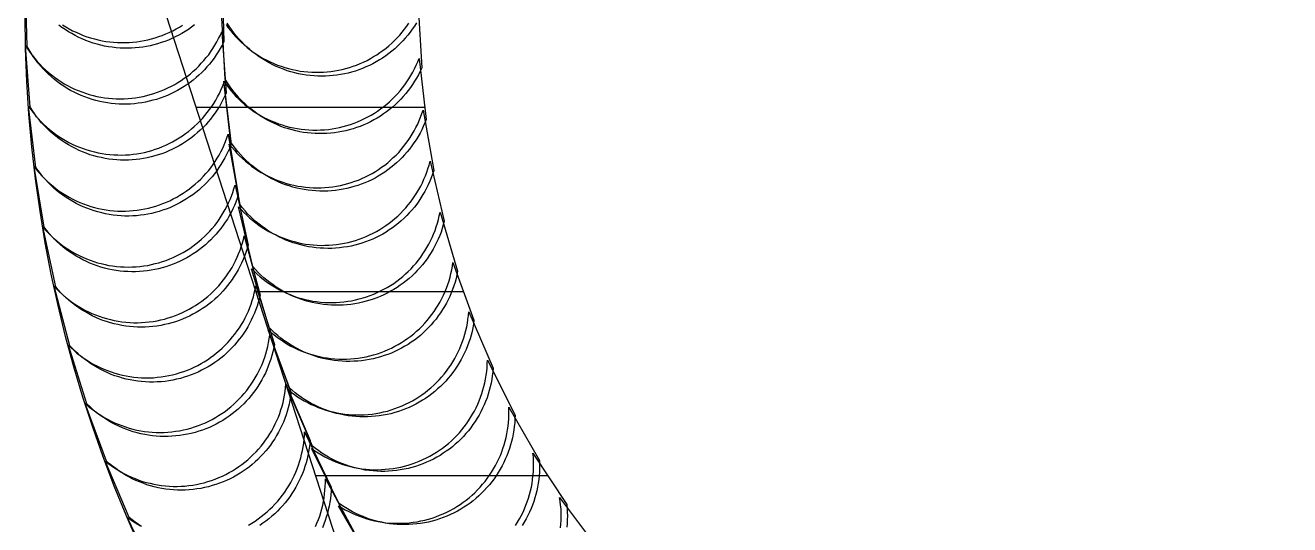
# Model space of a CAD drawing. Header units: metres. Extents: x -10.4 to 10.4, y -10.4 to 10.4.
# Drawn here: x -10.44 to -0.15, y -4.14 to -0.08 of the extents above; entities that cross this region are included whole.
import ezdxf

# ---------------------------------------------------------------- set-up
doc = ezdxf.new("R2010")
doc.units = ezdxf.units.M
for name, color, linetype in [('OBSERVED_CIRCULAR_SCAN', 3, 'Continuous'), ('SCAN_FOOTPRINTS', 5, 'Continuous'), ('TANK_BOUNDARY', 7, 'Continuous')]:
    doc.layers.add(name, color=color, linetype=linetype)

msp = doc.modelspace()

# ---------------------------------------------------------------- linework, layer by layer
at = {"layer": 'OBSERVED_CIRCULAR_SCAN'}
for p, q in [((-9.294, 0), (-7.519, -5.463)), ((-8.801, -0.749), (-9.051, -0.749)), ((-8.623, -0.749), (-8.801, -0.749)), ((-7.19, -0.749), (-8.619, -0.749)), ((-8.34, -2.246), (-8.564, -2.246)), ((-6.874, -2.246), (-8.337, -2.246)), ((-6.189, -3.743), (-8.078, -3.743))]:
    msp.add_line(p, q, dxfattribs=at)
at = {"layer": 'SCAN_FOOTPRINTS'}
for points in [[(-8.837, 0.285), (-8.825, -0.215), (-8.825, -0.215), (-8.839, -0.242), (-8.854, -0.269), (-8.87, -0.296), (-8.887, -0.321), (-8.904, -0.347), (-8.922, -0.371), (-8.942, -0.395), (-8.962, -0.419), (-8.983, -0.442), (-9.004, -0.463), (-9.027, -0.485), (-9.05, -0.505), (-9.073, -0.525), (-9.098, -0.544), (-9.123, -0.561), (-9.148, -0.579), (-9.175, -0.595), (-9.201, -0.61), (-9.228, -0.624), (-9.256, -0.638), (-9.284, -0.65), (-9.313, -0.662), (-9.342, -0.672), (-9.371, -0.682), (-9.401, -0.69), (-9.431, -0.698), (-9.461, -0.704), (-9.491, -0.71), (-9.521, -0.714), (-9.552, -0.718), (-9.583, -0.72), (-9.614, -0.721), (-9.645, -0.721), (-9.677, -0.72), (-9.709, -0.718), (-9.74, -0.715), (-9.772, -0.711), (-9.803, -0.705), (-9.834, -0.699), (-9.865, -0.691), (-9.896, -0.683), (-9.926, -0.673), (-9.956, -0.662), (-9.985, -0.65), (-10.015, -0.637), (-10.043, -0.623), (-10.071, -0.609), (-10.099, -0.593), (-10.126, -0.576), (-10.152, -0.558), (-10.178, -0.539), (-10.203, -0.52), (-10.227, -0.499), (-10.251, -0.478), (-10.273, -0.456), (-10.295, -0.433), (-10.317, -0.409), (-10.337, -0.385), (-10.356, -0.359), (-10.375, -0.334), (-10.392, -0.307), (-10.409, -0.28), (-10.425, -0.252), (-10.437, 0.247)], [(-7.244, 0.073), (-7.215, -0.426), (-7.215, -0.426), (-7.228, -0.454), (-7.242, -0.482), (-7.257, -0.509), (-7.273, -0.535), (-7.29, -0.561), (-7.307, -0.586), (-7.325, -0.611), (-7.345, -0.635), (-7.365, -0.659), (-7.386, -0.681), (-7.407, -0.703), (-7.429, -0.724), (-7.452, -0.745), (-7.476, -0.764), (-7.501, -0.783), (-7.526, -0.801), (-7.551, -0.818), (-7.577, -0.835), (-7.604, -0.85), (-7.631, -0.864), (-7.659, -0.878), (-7.687, -0.89), (-7.716, -0.902), (-7.745, -0.912), (-7.774, -0.922), (-7.804, -0.93), (-7.833, -0.938), (-7.864, -0.944), (-7.894, -0.95), (-7.924, -0.954), (-7.955, -0.957), (-7.986, -0.96), (-8.017, -0.961), (-8.049, -0.961), (-8.081, -0.96), (-8.113, -0.958), (-8.144, -0.955), (-8.176, -0.951), (-8.207, -0.945), (-8.238, -0.939), (-8.269, -0.931), (-8.3, -0.922), (-8.33, -0.913), (-8.36, -0.902), (-8.389, -0.89), (-8.418, -0.877), (-8.447, -0.863), (-8.475, -0.848), (-8.502, -0.832), (-8.529, -0.815), (-8.556, -0.797), (-8.581, -0.779), (-8.606, -0.759), (-8.631, -0.739), (-8.654, -0.717), (-8.677, -0.695), (-8.699, -0.672), (-8.72, -0.648), (-8.74, -0.624), (-8.76, -0.599), (-8.778, -0.573), (-8.796, -0.547), (-8.813, -0.519), (-8.842, -0.02)], [(-9.063, -0.077), (-9.088, -0.096), (-9.113, -0.113), (-9.139, -0.13), (-9.165, -0.146), (-9.192, -0.161), (-9.22, -0.175), (-9.248, -0.188), (-9.276, -0.2), (-9.305, -0.211), (-9.334, -0.221), (-9.363, -0.23), (-9.393, -0.239), (-9.423, -0.246), (-9.453, -0.252), (-9.483, -0.257), (-9.514, -0.261), (-9.545, -0.264), (-9.575, -0.266), (-9.606, -0.267), (-9.637, -0.266), (-9.669, -0.265), (-9.7, -0.263), (-9.732, -0.259), (-9.763, -0.254), (-9.795, -0.249), (-9.826, -0.242), (-9.856, -0.234), (-9.887, -0.225), (-9.917, -0.215), (-9.947, -0.203), (-9.976, -0.191), (-10.005, -0.178), (-10.033, -0.164), (-10.061, -0.148), (-10.089, -0.132), (-10.115, -0.115), (-10.142, -0.097), (-10.167, -0.078)], [(-10.137, -0.076), (-10.111, -0.093), (-10.083, -0.109), (-10.055, -0.124), (-10.026, -0.137), (-9.997, -0.15), (-9.968, -0.162), (-9.938, -0.173), (-9.908, -0.183), (-9.877, -0.191), (-9.846, -0.199), (-9.815, -0.206), (-9.784, -0.211), (-9.752, -0.215), (-9.721, -0.218), (-9.689, -0.221), (-9.657, -0.221), (-9.625, -0.221), (-9.595, -0.22), (-9.564, -0.218), (-9.533, -0.214), (-9.503, -0.21), (-9.473, -0.204), (-9.442, -0.198), (-9.413, -0.191), (-9.383, -0.182), (-9.354, -0.172), (-9.325, -0.162), (-9.296, -0.15), (-9.268, -0.138), (-9.24, -0.125), (-9.213, -0.11), (-9.186, -0.095), (-9.16, -0.079)], [(-8.807, -0.074), (-8.789, -0.1), (-8.769, -0.125), (-8.749, -0.149), (-8.728, -0.173), (-8.706, -0.196), (-8.683, -0.218), (-8.66, -0.239), (-8.635, -0.26), (-8.61, -0.28), (-8.585, -0.298), (-8.558, -0.316), (-8.531, -0.333), (-8.504, -0.349), (-8.476, -0.364), (-8.447, -0.378), (-8.418, -0.391), (-8.389, -0.403), (-8.359, -0.413), (-8.329, -0.423), (-8.298, -0.432), (-8.267, -0.44), (-8.236, -0.446), (-8.205, -0.452), (-8.173, -0.456), (-8.142, -0.459), (-8.11, -0.461), (-8.078, -0.462), (-8.046, -0.462), (-8.015, -0.461), (-7.984, -0.458), (-7.953, -0.455), (-7.923, -0.451), (-7.893, -0.445), (-7.863, -0.439), (-7.833, -0.431), (-7.803, -0.423), (-7.774, -0.413), (-7.745, -0.403), (-7.716, -0.391), (-7.688, -0.379), (-7.66, -0.365), (-7.633, -0.351), (-7.606, -0.335), (-7.58, -0.319), (-7.555, -0.302), (-7.53, -0.284), (-7.505, -0.265), (-7.482, -0.246), (-7.459, -0.225), (-7.436, -0.204), (-7.415, -0.182), (-7.394, -0.159), (-7.374, -0.136), (-7.355, -0.112), (-7.336, -0.087), (-7.319, -0.062)], [(-7.258, -0.06), (-7.274, -0.086), (-7.292, -0.111), (-7.31, -0.136), (-7.329, -0.161), (-7.349, -0.184), (-7.369, -0.207), (-7.391, -0.229), (-7.413, -0.251), (-7.435, -0.271), (-7.459, -0.291), (-7.483, -0.31), (-7.508, -0.328), (-7.533, -0.346), (-7.559, -0.362), (-7.586, -0.378), (-7.613, -0.393), (-7.641, -0.406), (-7.669, -0.419), (-7.697, -0.431), (-7.726, -0.442), (-7.755, -0.452), (-7.785, -0.46), (-7.814, -0.468), (-7.844, -0.475), (-7.875, -0.481), (-7.905, -0.485), (-7.936, -0.489), (-7.966, -0.492), (-7.997, -0.493), (-8.028, -0.494), (-8.06, -0.493), (-8.091, -0.492), (-8.123, -0.489), (-8.155, -0.485), (-8.186, -0.48), (-8.217, -0.474), (-8.248, -0.466), (-8.279, -0.458), (-8.309, -0.449), (-8.339, -0.438), (-8.369, -0.427), (-8.398, -0.414), (-8.427, -0.401), (-8.455, -0.386), (-8.483, -0.37), (-8.51, -0.354), (-8.536, -0.336), (-8.562, -0.318), (-8.588, -0.299), (-8.612, -0.278), (-8.636, -0.257), (-8.659, -0.236), (-8.681, -0.213), (-8.703, -0.189), (-8.723, -0.165), (-8.743, -0.14), (-8.762, -0.115), (-8.78, -0.088), (-8.797, -0.062)], [(-9.493, -4.156), (-9.52, -4.138), (-9.546, -4.12), (-9.571, -4.101), (-9.596, -4.081), (-9.791, -3.621), (-9.791, -3.621), (-9.767, -3.641), (-9.741, -3.66), (-9.715, -3.678), (-9.688, -3.695), (-9.661, -3.712), (-9.633, -3.727), (-9.605, -3.741), (-9.576, -3.754), (-9.546, -3.766), (-9.517, -3.777), (-9.486, -3.788), (-9.456, -3.797), (-9.425, -3.804), (-9.394, -3.811), (-9.363, -3.817), (-9.331, -3.822), (-9.3, -3.825), (-9.268, -3.828), (-9.236, -3.829), (-9.204, -3.829), (-9.173, -3.828), (-9.141, -3.826), (-9.109, -3.823), (-9.078, -3.818), (-9.047, -3.813), (-9.015, -3.806), (-8.985, -3.799), (-8.954, -3.79), (-8.924, -3.78), (-8.894, -3.769), (-8.864, -3.757), (-8.836, -3.745), (-8.809, -3.731), (-8.781, -3.717), (-8.755, -3.702), (-8.729, -3.685), (-8.703, -3.668), (-8.678, -3.65), (-8.654, -3.631), (-8.63, -3.612), (-8.607, -3.591), (-8.585, -3.57), (-8.563, -3.548), (-8.542, -3.525), (-8.522, -3.502), (-8.503, -3.478), (-8.485, -3.453), (-8.467, -3.428), (-8.451, -3.402), (-8.435, -3.376), (-8.42, -3.349), (-8.406, -3.321), (-8.393, -3.293), (-8.381, -3.265), (-8.37, -3.236), (-8.36, -3.207), (-8.351, -3.177), (-8.343, -3.148), (-8.336, -3.118), (-8.33, -3.087), (-8.325, -3.057), (-8.322, -3.027), (-8.319, -2.996), (-8.123, -3.456), (-8.123, -3.456), (-8.126, -3.487), (-8.13, -3.517), (-8.135, -3.548), (-8.141, -3.578), (-8.148, -3.608), (-8.156, -3.638), (-8.165, -3.667), (-8.175, -3.696), (-8.186, -3.725), (-8.198, -3.753), (-8.211, -3.781), (-8.225, -3.809), (-8.239, -3.836), (-8.255, -3.862), (-8.272, -3.888), (-8.289, -3.913), (-8.308, -3.938), (-8.327, -3.962), (-8.347, -3.986), (-8.368, -4.008), (-8.389, -4.03), (-8.411, -4.052), (-8.434, -4.072), (-8.458, -4.092), (-8.483, -4.111), (-8.508, -4.129), (-8.533, -4.146)], [(-7.642, -4.419), (-7.892, -3.986), (-7.892, -3.986), (-7.865, -4.003), (-7.837, -4.019), (-7.809, -4.034), (-7.781, -4.047), (-7.752, -4.06), (-7.722, -4.072), (-7.692, -4.082), (-7.662, -4.092), (-7.631, -4.1), (-7.6, -4.108), (-7.569, -4.114), (-7.538, -4.119), (-7.506, -4.124), (-7.475, -4.127), (-7.443, -4.128), (-7.411, -4.129), (-7.379, -4.129), (-7.348, -4.127), (-7.316, -4.125), (-7.284, -4.121), (-7.253, -4.116), (-7.222, -4.11), (-7.191, -4.103), (-7.16, -4.095), (-7.129, -4.086), (-7.099, -4.076), (-7.07, -4.064), (-7.04, -4.052), (-7.012, -4.038), (-6.983, -4.024), (-6.955, -4.009), (-6.929, -3.993), (-6.903, -3.976), (-6.878, -3.958), (-6.853, -3.94), (-6.829, -3.921), (-6.806, -3.901), (-6.783, -3.88), (-6.762, -3.858), (-6.74, -3.836), (-6.72, -3.812), (-6.7, -3.789), (-6.682, -3.764), (-6.664, -3.739), (-6.647, -3.713), (-6.631, -3.687), (-6.616, -3.66), (-6.601, -3.633), (-6.588, -3.605), (-6.575, -3.577), (-6.564, -3.549), (-6.554, -3.52), (-6.544, -3.49), (-6.536, -3.461), (-6.528, -3.431), (-6.522, -3.401), (-6.517, -3.37), (-6.512, -3.34), (-6.509, -3.309), (-6.507, -3.279), (-6.506, -3.248), (-6.506, -3.217), (-6.506, -3.186), (-6.256, -3.619), (-6.256, -3.619), (-6.256, -3.65), (-6.256, -3.681), (-6.257, -3.712), (-6.259, -3.742), (-6.262, -3.773), (-6.267, -3.803), (-6.272, -3.834), (-6.278, -3.864), (-6.286, -3.894), (-6.294, -3.923), (-6.304, -3.953), (-6.314, -3.982), (-6.325, -4.01), (-6.338, -4.038), (-6.351, -4.066), (-6.366, -4.094), (-6.381, -4.12), (-6.397, -4.147)], [(-8.623, -4.143), (-8.596, -4.128), (-8.57, -4.111), (-8.545, -4.094), (-8.52, -4.075), (-8.496, -4.056), (-8.472, -4.036), (-8.45, -4.015), (-8.428, -3.994), (-8.406, -3.972), (-8.386, -3.949), (-8.366, -3.925), (-8.347, -3.901), (-8.329, -3.876), (-8.312, -3.85), (-8.296, -3.824), (-8.28, -3.797), (-8.266, -3.77), (-8.252, -3.742), (-8.24, -3.714), (-8.228, -3.686), (-8.218, -3.657), (-8.208, -3.628), (-8.199, -3.598), (-8.192, -3.568), (-8.185, -3.538), (-8.18, -3.508), (-8.175, -3.477), (-8.172, -3.447), (-8.169, -3.416), (-8.168, -3.385), (-7.951, -3.836), (-7.951, -3.836), (-7.952, -3.867), (-7.955, -3.897), (-7.958, -3.928), (-7.963, -3.958), (-7.968, -3.989), (-7.975, -4.019), (-7.982, -4.049), (-7.991, -4.078), (-8.001, -4.107), (-8.011, -4.136), (-8.023, -4.165)], [(-6.452, -4.146), (-6.435, -4.12), (-6.42, -4.094), (-6.405, -4.067), (-6.391, -4.039), (-6.379, -4.011), (-6.367, -3.982), (-6.356, -3.954), (-6.347, -3.924), (-6.338, -3.895), (-6.33, -3.865), (-6.323, -3.835), (-6.318, -3.805), (-6.313, -3.774), (-6.31, -3.744), (-6.307, -3.713), (-6.306, -3.682), (-6.305, -3.651), (-6.306, -3.621), (-6.307, -3.59), (-6.31, -3.559), (-6.035, -3.977), (-6.035, -3.977), (-6.033, -4.008), (-6.031, -4.038), (-6.03, -4.069), (-6.031, -4.1), (-6.032, -4.131), (-6.035, -4.161)], [(-8.079, -4.156), (-8.067, -4.128), (-8.055, -4.099), (-8.045, -4.07), (-8.036, -4.041), (-8.028, -4.011), (-8.02, -3.981), (-8.014, -3.951), (-8.009, -3.921), (-8.005, -3.89), (-8.002, -3.86), (-8, -3.829), (-7.999, -3.798), (-7.999, -3.767), (-7.761, -4.207)], [(-6.086, -4.166), (-6.083, -4.135), (-6.081, -4.104), (-6.081, -4.073), (-6.081, -4.043), (-6.082, -4.012), (-6.085, -3.981), (-6.088, -3.951), (-6.093, -3.92), (-5.794, -4.321)], [(-9.393, -4.53), (-9.61, -4.08), (-9.61, -4.08), (-9.584, -4.098), (-9.557, -4.116), (-9.53, -4.133), (-9.503, -4.149)]]:
    msp.add_lwpolyline(points, dxfattribs=at)
for points in [[(-8.805, -0.631), (-8.818, -0.659), (-8.832, -0.687), (-8.846, -0.714), (-8.861, -0.741), (-8.878, -0.767), (-8.895, -0.792), (-8.913, -0.817), (-8.932, -0.842), (-8.952, -0.865), (-8.972, -0.888), (-8.994, -0.91), (-9.016, -0.932), (-9.038, -0.953), (-9.062, -0.973), (-9.086, -0.992), (-9.111, -1.01), (-9.136, -1.027), (-9.162, -1.044), (-9.189, -1.06), (-9.216, -1.074), (-9.243, -1.088), (-9.271, -1.101), (-9.3, -1.113), (-9.328, -1.124), (-9.358, -1.134), (-9.387, -1.142), (-9.417, -1.15), (-9.447, -1.157), (-9.477, -1.163), (-9.508, -1.168), (-9.538, -1.172), (-9.569, -1.174), (-9.601, -1.176), (-9.632, -1.177), (-9.664, -1.176), (-9.696, -1.174), (-9.728, -1.172), (-9.759, -1.168), (-9.79, -1.163), (-9.822, -1.156), (-9.853, -1.149), (-9.883, -1.141), (-9.914, -1.132), (-9.944, -1.121), (-9.973, -1.11), (-10.002, -1.097), (-10.031, -1.083), (-10.059, -1.069), (-10.087, -1.053), (-10.114, -1.037), (-10.141, -1.019), (-10.167, -1.001), (-10.192, -0.982), (-10.217, -0.961), (-10.24, -0.94), (-10.263, -0.918), (-10.286, -0.896), (-10.307, -0.872), (-10.328, -0.848), (-10.348, -0.823), (-10.366, -0.798), (-10.384, -0.771), (-10.401, -0.744), (-10.437, -0.246), (-10.437, -0.246), (-10.42, -0.273), (-10.402, -0.299), (-10.383, -0.324), (-10.363, -0.349), (-10.343, -0.374), (-10.321, -0.397), (-10.299, -0.42), (-10.276, -0.442), (-10.252, -0.463), (-10.227, -0.483), (-10.202, -0.502), (-10.176, -0.521), (-10.15, -0.538), (-10.123, -0.555), (-10.095, -0.57), (-10.067, -0.585), (-10.038, -0.598), (-10.009, -0.611), (-9.979, -0.622), (-9.949, -0.633), (-9.919, -0.642), (-9.888, -0.65), (-9.857, -0.658), (-9.826, -0.664), (-9.794, -0.669), (-9.763, -0.673), (-9.731, -0.676), (-9.7, -0.677), (-9.668, -0.678), (-9.636, -0.677), (-9.604, -0.676), (-9.574, -0.673), (-9.543, -0.669), (-9.513, -0.664), (-9.482, -0.658), (-9.452, -0.652), (-9.423, -0.644), (-9.393, -0.635), (-9.364, -0.625), (-9.335, -0.614), (-9.307, -0.602), (-9.279, -0.589), (-9.251, -0.576), (-9.224, -0.561), (-9.198, -0.545), (-9.172, -0.529), (-9.146, -0.511), (-9.121, -0.493), (-9.097, -0.474), (-9.074, -0.454), (-9.051, -0.433), (-9.029, -0.412), (-9.008, -0.389), (-8.987, -0.366), (-8.967, -0.343), (-8.948, -0.319), (-8.93, -0.294), (-8.913, -0.268), (-8.897, -0.242), (-8.881, -0.215), (-8.867, -0.188), (-8.853, -0.161), (-8.841, -0.132), (-8.805, -0.631)], [(-7.178, -0.845), (-7.19, -0.874), (-7.202, -0.902), (-7.215, -0.93), (-7.229, -0.957), (-7.245, -0.984), (-7.261, -1.01), (-7.278, -1.036), (-7.295, -1.061), (-7.314, -1.086), (-7.333, -1.11), (-7.354, -1.133), (-7.375, -1.155), (-7.397, -1.177), (-7.419, -1.198), (-7.442, -1.218), (-7.466, -1.237), (-7.491, -1.256), (-7.516, -1.274), (-7.542, -1.291), (-7.568, -1.306), (-7.595, -1.322), (-7.622, -1.336), (-7.65, -1.349), (-7.679, -1.361), (-7.707, -1.372), (-7.736, -1.382), (-7.766, -1.392), (-7.795, -1.4), (-7.825, -1.407), (-7.855, -1.413), (-7.886, -1.418), (-7.916, -1.422), (-7.948, -1.426), (-7.98, -1.428), (-8.011, -1.429), (-8.043, -1.428), (-8.075, -1.427), (-8.107, -1.424), (-8.138, -1.421), (-8.17, -1.416), (-8.201, -1.41), (-8.232, -1.403), (-8.263, -1.395), (-8.293, -1.386), (-8.323, -1.376), (-8.353, -1.365), (-8.382, -1.353), (-8.411, -1.339), (-8.44, -1.325), (-8.468, -1.31), (-8.495, -1.294), (-8.522, -1.276), (-8.548, -1.258), (-8.573, -1.239), (-8.598, -1.219), (-8.622, -1.198), (-8.645, -1.177), (-8.668, -1.154), (-8.689, -1.131), (-8.71, -1.107), (-8.73, -1.082), (-8.749, -1.057), (-8.768, -1.031), (-8.826, -0.534), (-8.826, -0.534), (-8.807, -0.56), (-8.788, -0.586), (-8.768, -0.611), (-8.747, -0.634), (-8.726, -0.658), (-8.703, -0.68), (-8.68, -0.702), (-8.656, -0.723), (-8.631, -0.743), (-8.606, -0.762), (-8.58, -0.78), (-8.553, -0.797), (-8.526, -0.813), (-8.498, -0.829), (-8.469, -0.843), (-8.44, -0.856), (-8.411, -0.868), (-8.381, -0.88), (-8.351, -0.89), (-8.321, -0.899), (-8.29, -0.907), (-8.259, -0.914), (-8.228, -0.92), (-8.196, -0.924), (-8.165, -0.928), (-8.133, -0.93), (-8.101, -0.932), (-8.069, -0.932), (-8.038, -0.931), (-8.006, -0.929), (-7.974, -0.926), (-7.944, -0.922), (-7.913, -0.917), (-7.883, -0.91), (-7.853, -0.903), (-7.824, -0.895), (-7.794, -0.886), (-7.765, -0.876), (-7.737, -0.864), (-7.708, -0.852), (-7.68, -0.839), (-7.653, -0.825), (-7.626, -0.81), (-7.6, -0.794), (-7.574, -0.777), (-7.549, -0.759), (-7.524, -0.741), (-7.5, -0.721), (-7.477, -0.701), (-7.455, -0.68), (-7.433, -0.659), (-7.412, -0.636), (-7.391, -0.613), (-7.372, -0.589), (-7.353, -0.565), (-7.336, -0.539), (-7.319, -0.514), (-7.303, -0.487), (-7.287, -0.461), (-7.273, -0.433), (-7.26, -0.405), (-7.248, -0.377), (-7.236, -0.349), (-7.178, -0.845)], [(-8.766, -1.046), (-8.777, -1.075), (-8.789, -1.103), (-8.802, -1.131), (-8.817, -1.158), (-8.832, -1.185), (-8.848, -1.212), (-8.865, -1.237), (-8.882, -1.262), (-8.901, -1.287), (-8.92, -1.311), (-8.941, -1.334), (-8.962, -1.357), (-8.983, -1.378), (-9.006, -1.399), (-9.029, -1.42), (-9.053, -1.439), (-9.078, -1.458), (-9.103, -1.475), (-9.128, -1.492), (-9.155, -1.508), (-9.182, -1.523), (-9.209, -1.537), (-9.237, -1.551), (-9.265, -1.563), (-9.294, -1.574), (-9.323, -1.584), (-9.352, -1.594), (-9.382, -1.602), (-9.412, -1.609), (-9.442, -1.616), (-9.472, -1.621), (-9.503, -1.625), (-9.534, -1.628), (-9.566, -1.63), (-9.598, -1.631), (-9.63, -1.631), (-9.661, -1.63), (-9.693, -1.627), (-9.725, -1.624), (-9.756, -1.619), (-9.787, -1.613), (-9.818, -1.606), (-9.849, -1.598), (-9.88, -1.589), (-9.91, -1.579), (-9.94, -1.568), (-9.969, -1.556), (-9.998, -1.543), (-10.026, -1.528), (-10.054, -1.513), (-10.081, -1.497), (-10.108, -1.48), (-10.134, -1.462), (-10.16, -1.443), (-10.185, -1.423), (-10.209, -1.402), (-10.232, -1.38), (-10.254, -1.358), (-10.276, -1.335), (-10.297, -1.311), (-10.317, -1.286), (-10.336, -1.261), (-10.355, -1.235), (-10.413, -0.738), (-10.413, -0.738), (-10.395, -0.764), (-10.376, -0.79), (-10.356, -0.814), (-10.335, -0.838), (-10.313, -0.862), (-10.291, -0.884), (-10.268, -0.906), (-10.243, -0.926), (-10.219, -0.946), (-10.193, -0.965), (-10.167, -0.983), (-10.14, -1), (-10.113, -1.017), (-10.085, -1.032), (-10.057, -1.046), (-10.028, -1.059), (-9.998, -1.072), (-9.969, -1.083), (-9.939, -1.093), (-9.908, -1.102), (-9.877, -1.11), (-9.846, -1.117), (-9.815, -1.122), (-9.784, -1.127), (-9.752, -1.131), (-9.72, -1.133), (-9.688, -1.134), (-9.657, -1.135), (-9.625, -1.134), (-9.593, -1.132), (-9.562, -1.128), (-9.531, -1.124), (-9.501, -1.119), (-9.471, -1.113), (-9.441, -1.106), (-9.411, -1.097), (-9.382, -1.088), (-9.353, -1.078), (-9.324, -1.066), (-9.296, -1.054), (-9.268, -1.041), (-9.241, -1.027), (-9.214, -1.012), (-9.187, -0.996), (-9.162, -0.979), (-9.136, -0.961), (-9.112, -0.943), (-9.088, -0.923), (-9.065, -0.903), (-9.042, -0.882), (-9.02, -0.86), (-8.999, -0.838), (-8.979, -0.814), (-8.96, -0.79), (-8.941, -0.766), (-8.923, -0.741), (-8.907, -0.715), (-8.891, -0.689), (-8.876, -0.662), (-8.861, -0.635), (-8.848, -0.607), (-8.836, -0.578), (-8.825, -0.55), (-8.766, -1.046)], [(-7.117, -1.261), (-7.127, -1.29), (-7.137, -1.319), (-7.149, -1.348), (-7.162, -1.376), (-7.175, -1.404), (-7.19, -1.431), (-7.205, -1.457), (-7.221, -1.484), (-7.238, -1.509), (-7.256, -1.534), (-7.275, -1.558), (-7.295, -1.582), (-7.316, -1.605), (-7.337, -1.627), (-7.359, -1.649), (-7.382, -1.669), (-7.405, -1.689), (-7.429, -1.709), (-7.454, -1.727), (-7.479, -1.744), (-7.505, -1.761), (-7.532, -1.777), (-7.559, -1.791), (-7.586, -1.805), (-7.614, -1.818), (-7.643, -1.83), (-7.672, -1.841), (-7.701, -1.851), (-7.73, -1.86), (-7.76, -1.868), (-7.79, -1.875), (-7.82, -1.88), (-7.852, -1.885), (-7.883, -1.889), (-7.915, -1.892), (-7.947, -1.894), (-7.978, -1.894), (-8.01, -1.893), (-8.042, -1.892), (-8.074, -1.889), (-8.105, -1.885), (-8.136, -1.88), (-8.168, -1.874), (-8.199, -1.866), (-8.229, -1.858), (-8.26, -1.848), (-8.29, -1.838), (-8.319, -1.826), (-8.348, -1.814), (-8.377, -1.8), (-8.405, -1.785), (-8.433, -1.77), (-8.46, -1.753), (-8.487, -1.736), (-8.512, -1.717), (-8.538, -1.698), (-8.562, -1.677), (-8.586, -1.656), (-8.609, -1.634), (-8.631, -1.612), (-8.652, -1.588), (-8.673, -1.564), (-8.693, -1.539), (-8.78, -1.047), (-8.78, -1.047), (-8.76, -1.072), (-8.739, -1.096), (-8.718, -1.119), (-8.696, -1.142), (-8.673, -1.164), (-8.649, -1.185), (-8.624, -1.205), (-8.599, -1.225), (-8.573, -1.243), (-8.547, -1.261), (-8.52, -1.277), (-8.492, -1.293), (-8.464, -1.308), (-8.435, -1.321), (-8.406, -1.334), (-8.376, -1.345), (-8.346, -1.356), (-8.316, -1.365), (-8.285, -1.374), (-8.254, -1.381), (-8.223, -1.387), (-8.192, -1.392), (-8.16, -1.396), (-8.129, -1.399), (-8.097, -1.401), (-8.065, -1.402), (-8.033, -1.401), (-8.002, -1.4), (-7.97, -1.397), (-7.938, -1.393), (-7.907, -1.388), (-7.877, -1.382), (-7.847, -1.375), (-7.817, -1.367), (-7.788, -1.358), (-7.758, -1.348), (-7.73, -1.338), (-7.701, -1.326), (-7.673, -1.313), (-7.646, -1.299), (-7.619, -1.284), (-7.592, -1.268), (-7.566, -1.252), (-7.541, -1.234), (-7.516, -1.216), (-7.492, -1.197), (-7.469, -1.177), (-7.446, -1.156), (-7.424, -1.135), (-7.402, -1.113), (-7.382, -1.09), (-7.362, -1.066), (-7.343, -1.042), (-7.325, -1.017), (-7.308, -0.991), (-7.292, -0.965), (-7.276, -0.938), (-7.262, -0.911), (-7.248, -0.884), (-7.236, -0.855), (-7.224, -0.827), (-7.214, -0.798), (-7.204, -0.769), (-7.117, -1.261)], [(-8.707, -1.459), (-8.716, -1.488), (-8.727, -1.517), (-8.739, -1.545), (-8.752, -1.573), (-8.766, -1.601), (-8.781, -1.628), (-8.796, -1.655), (-8.813, -1.681), (-8.83, -1.706), (-8.848, -1.731), (-8.868, -1.755), (-8.888, -1.778), (-8.908, -1.801), (-8.93, -1.823), (-8.952, -1.844), (-8.975, -1.865), (-8.999, -1.885), (-9.023, -1.904), (-9.048, -1.922), (-9.073, -1.939), (-9.099, -1.955), (-9.126, -1.971), (-9.153, -1.985), (-9.181, -1.999), (-9.209, -2.011), (-9.237, -2.023), (-9.266, -2.034), (-9.296, -2.043), (-9.325, -2.052), (-9.355, -2.06), (-9.385, -2.066), (-9.415, -2.072), (-9.447, -2.076), (-9.478, -2.08), (-9.51, -2.083), (-9.542, -2.084), (-9.574, -2.084), (-9.605, -2.083), (-9.637, -2.081), (-9.669, -2.078), (-9.7, -2.074), (-9.732, -2.068), (-9.763, -2.062), (-9.794, -2.054), (-9.824, -2.046), (-9.854, -2.036), (-9.884, -2.025), (-9.914, -2.013), (-9.943, -2), (-9.971, -1.986), (-9.999, -1.971), (-10.027, -1.956), (-10.054, -1.939), (-10.08, -1.921), (-10.106, -1.902), (-10.131, -1.883), (-10.155, -1.862), (-10.179, -1.841), (-10.202, -1.819), (-10.224, -1.796), (-10.245, -1.772), (-10.265, -1.748), (-10.285, -1.722), (-10.367, -1.229), (-10.367, -1.229), (-10.348, -1.254), (-10.327, -1.279), (-10.306, -1.303), (-10.284, -1.325), (-10.261, -1.348), (-10.238, -1.369), (-10.213, -1.389), (-10.188, -1.409), (-10.163, -1.428), (-10.136, -1.446), (-10.109, -1.462), (-10.082, -1.478), (-10.054, -1.493), (-10.025, -1.507), (-9.996, -1.52), (-9.967, -1.532), (-9.937, -1.543), (-9.906, -1.552), (-9.876, -1.561), (-9.845, -1.569), (-9.814, -1.575), (-9.783, -1.58), (-9.751, -1.585), (-9.719, -1.588), (-9.688, -1.59), (-9.656, -1.591), (-9.624, -1.591), (-9.592, -1.589), (-9.561, -1.587), (-9.529, -1.583), (-9.498, -1.579), (-9.467, -1.573), (-9.437, -1.566), (-9.407, -1.559), (-9.378, -1.55), (-9.349, -1.54), (-9.32, -1.53), (-9.291, -1.518), (-9.263, -1.506), (-9.236, -1.492), (-9.208, -1.477), (-9.182, -1.462), (-9.156, -1.446), (-9.13, -1.429), (-9.105, -1.41), (-9.081, -1.392), (-9.057, -1.372), (-9.034, -1.351), (-9.012, -1.33), (-8.991, -1.308), (-8.97, -1.285), (-8.95, -1.262), (-8.931, -1.238), (-8.912, -1.213), (-8.895, -1.187), (-8.879, -1.161), (-8.863, -1.135), (-8.848, -1.108), (-8.834, -1.08), (-8.822, -1.052), (-8.81, -1.024), (-8.799, -0.995), (-8.789, -0.966), (-8.707, -1.459)], [(-7.032, -1.673), (-7.04, -1.703), (-7.049, -1.732), (-7.058, -1.761), (-7.069, -1.79), (-7.081, -1.818), (-7.094, -1.846), (-7.108, -1.874), (-7.123, -1.901), (-7.138, -1.927), (-7.155, -1.953), (-7.172, -1.979), (-7.191, -2.004), (-7.21, -2.028), (-7.23, -2.051), (-7.251, -2.074), (-7.272, -2.096), (-7.294, -2.117), (-7.317, -2.138), (-7.341, -2.157), (-7.365, -2.176), (-7.39, -2.194), (-7.416, -2.211), (-7.442, -2.228), (-7.469, -2.243), (-7.496, -2.258), (-7.523, -2.271), (-7.552, -2.284), (-7.58, -2.295), (-7.609, -2.306), (-7.638, -2.316), (-7.668, -2.324), (-7.698, -2.332), (-7.729, -2.339), (-7.76, -2.344), (-7.791, -2.349), (-7.823, -2.352), (-7.855, -2.355), (-7.886, -2.356), (-7.918, -2.356), (-7.95, -2.355), (-7.982, -2.353), (-8.013, -2.35), (-8.045, -2.345), (-8.076, -2.34), (-8.107, -2.333), (-8.138, -2.326), (-8.169, -2.317), (-8.199, -2.307), (-8.229, -2.296), (-8.258, -2.284), (-8.287, -2.271), (-8.316, -2.257), (-8.344, -2.242), (-8.371, -2.226), (-8.398, -2.209), (-8.424, -2.191), (-8.45, -2.172), (-8.475, -2.153), (-8.499, -2.132), (-8.523, -2.111), (-8.546, -2.089), (-8.567, -2.066), (-8.589, -2.042), (-8.704, -1.555), (-8.704, -1.555), (-8.683, -1.579), (-8.661, -1.602), (-8.638, -1.624), (-8.615, -1.646), (-8.59, -1.666), (-8.565, -1.686), (-8.54, -1.705), (-8.513, -1.723), (-8.487, -1.74), (-8.459, -1.756), (-8.431, -1.771), (-8.403, -1.785), (-8.374, -1.798), (-8.344, -1.809), (-8.314, -1.82), (-8.284, -1.83), (-8.253, -1.839), (-8.223, -1.847), (-8.191, -1.853), (-8.16, -1.859), (-8.129, -1.863), (-8.097, -1.866), (-8.065, -1.869), (-8.034, -1.87), (-8.002, -1.869), (-7.97, -1.868), (-7.938, -1.866), (-7.907, -1.862), (-7.875, -1.858), (-7.844, -1.852), (-7.813, -1.845), (-7.783, -1.838), (-7.754, -1.829), (-7.724, -1.82), (-7.695, -1.809), (-7.667, -1.797), (-7.639, -1.785), (-7.611, -1.771), (-7.584, -1.757), (-7.557, -1.741), (-7.531, -1.725), (-7.506, -1.708), (-7.481, -1.69), (-7.456, -1.671), (-7.433, -1.651), (-7.41, -1.631), (-7.387, -1.609), (-7.366, -1.587), (-7.345, -1.565), (-7.325, -1.541), (-7.306, -1.517), (-7.288, -1.492), (-7.27, -1.467), (-7.254, -1.441), (-7.238, -1.414), (-7.223, -1.387), (-7.21, -1.36), (-7.197, -1.332), (-7.185, -1.303), (-7.174, -1.275), (-7.164, -1.246), (-7.155, -1.216), (-7.147, -1.186), (-7.032, -1.673)], [(-8.628, -1.869), (-8.636, -1.898), (-8.646, -1.928), (-8.656, -1.956), (-8.668, -1.985), (-8.68, -2.013), (-8.694, -2.041), (-8.708, -2.068), (-8.724, -2.095), (-8.74, -2.121), (-8.757, -2.147), (-8.775, -2.172), (-8.794, -2.196), (-8.813, -2.22), (-8.834, -2.243), (-8.855, -2.265), (-8.877, -2.287), (-8.899, -2.308), (-8.923, -2.328), (-8.947, -2.347), (-8.972, -2.365), (-8.997, -2.383), (-9.023, -2.399), (-9.049, -2.415), (-9.076, -2.43), (-9.104, -2.444), (-9.132, -2.457), (-9.16, -2.469), (-9.189, -2.48), (-9.218, -2.49), (-9.247, -2.499), (-9.277, -2.507), (-9.307, -2.514), (-9.338, -2.52), (-9.37, -2.525), (-9.401, -2.529), (-9.433, -2.532), (-9.464, -2.534), (-9.496, -2.534), (-9.528, -2.534), (-9.56, -2.532), (-9.591, -2.529), (-9.623, -2.526), (-9.654, -2.521), (-9.686, -2.514), (-9.717, -2.507), (-9.747, -2.499), (-9.778, -2.489), (-9.808, -2.479), (-9.837, -2.468), (-9.866, -2.455), (-9.895, -2.441), (-9.923, -2.427), (-9.951, -2.411), (-9.978, -2.395), (-10.005, -2.377), (-10.031, -2.359), (-10.056, -2.34), (-10.081, -2.319), (-10.104, -2.298), (-10.128, -2.277), (-10.15, -2.254), (-10.171, -2.23), (-10.192, -2.206), (-10.297, -1.717), (-10.297, -1.717), (-10.277, -1.742), (-10.255, -1.765), (-10.233, -1.788), (-10.21, -1.81), (-10.186, -1.831), (-10.162, -1.851), (-10.136, -1.87), (-10.11, -1.889), (-10.084, -1.906), (-10.057, -1.923), (-10.029, -1.938), (-10.001, -1.953), (-9.972, -1.966), (-9.943, -1.979), (-9.913, -1.99), (-9.883, -2.001), (-9.853, -2.01), (-9.822, -2.018), (-9.791, -2.026), (-9.76, -2.032), (-9.729, -2.037), (-9.697, -2.041), (-9.665, -2.043), (-9.634, -2.045), (-9.602, -2.046), (-9.57, -2.045), (-9.538, -2.043), (-9.507, -2.041), (-9.475, -2.037), (-9.444, -2.032), (-9.412, -2.025), (-9.382, -2.018), (-9.353, -2.01), (-9.323, -2.001), (-9.294, -1.991), (-9.265, -1.98), (-9.237, -1.968), (-9.209, -1.955), (-9.182, -1.941), (-9.155, -1.926), (-9.128, -1.911), (-9.102, -1.894), (-9.077, -1.876), (-9.052, -1.858), (-9.028, -1.839), (-9.005, -1.819), (-8.982, -1.798), (-8.96, -1.776), (-8.939, -1.754), (-8.919, -1.731), (-8.899, -1.707), (-8.88, -1.683), (-8.862, -1.658), (-8.845, -1.632), (-8.829, -1.606), (-8.814, -1.579), (-8.799, -1.552), (-8.786, -1.524), (-8.773, -1.496), (-8.762, -1.468), (-8.751, -1.439), (-8.742, -1.409), (-8.733, -1.38), (-8.628, -1.869)], [(-6.923, -2.079), (-6.929, -2.109), (-6.936, -2.139), (-6.944, -2.169), (-6.953, -2.198), (-6.964, -2.227), (-6.975, -2.256), (-6.987, -2.284), (-7, -2.312), (-7.014, -2.339), (-7.029, -2.366), (-7.045, -2.392), (-7.062, -2.418), (-7.08, -2.443), (-7.098, -2.468), (-7.118, -2.492), (-7.138, -2.515), (-7.159, -2.538), (-7.181, -2.56), (-7.203, -2.581), (-7.226, -2.601), (-7.25, -2.62), (-7.275, -2.639), (-7.3, -2.657), (-7.326, -2.674), (-7.352, -2.69), (-7.379, -2.705), (-7.406, -2.719), (-7.434, -2.732), (-7.462, -2.745), (-7.491, -2.756), (-7.52, -2.766), (-7.549, -2.776), (-7.58, -2.784), (-7.611, -2.792), (-7.642, -2.798), (-7.673, -2.803), (-7.705, -2.807), (-7.736, -2.811), (-7.768, -2.812), (-7.8, -2.813), (-7.831, -2.813), (-7.863, -2.812), (-7.895, -2.809), (-7.926, -2.805), (-7.958, -2.801), (-7.989, -2.795), (-8.02, -2.788), (-8.051, -2.78), (-8.081, -2.771), (-8.111, -2.76), (-8.141, -2.749), (-8.17, -2.737), (-8.199, -2.723), (-8.228, -2.709), (-8.255, -2.694), (-8.283, -2.677), (-8.309, -2.66), (-8.336, -2.642), (-8.361, -2.623), (-8.386, -2.603), (-8.41, -2.582), (-8.433, -2.56), (-8.455, -2.538), (-8.599, -2.059), (-8.599, -2.059), (-8.576, -2.081), (-8.553, -2.103), (-8.529, -2.124), (-8.504, -2.144), (-8.479, -2.163), (-8.453, -2.181), (-8.426, -2.198), (-8.399, -2.215), (-8.371, -2.23), (-8.343, -2.244), (-8.314, -2.258), (-8.285, -2.27), (-8.255, -2.281), (-8.225, -2.292), (-8.194, -2.301), (-8.164, -2.309), (-8.133, -2.316), (-8.101, -2.322), (-8.07, -2.326), (-8.038, -2.33), (-8.007, -2.333), (-7.975, -2.334), (-7.943, -2.334), (-7.911, -2.333), (-7.88, -2.332), (-7.848, -2.328), (-7.816, -2.324), (-7.785, -2.319), (-7.754, -2.313), (-7.723, -2.305), (-7.692, -2.297), (-7.663, -2.287), (-7.634, -2.277), (-7.605, -2.266), (-7.577, -2.253), (-7.549, -2.24), (-7.522, -2.226), (-7.495, -2.211), (-7.469, -2.195), (-7.443, -2.178), (-7.418, -2.16), (-7.394, -2.141), (-7.37, -2.122), (-7.347, -2.102), (-7.324, -2.081), (-7.302, -2.059), (-7.281, -2.036), (-7.261, -2.013), (-7.242, -1.989), (-7.223, -1.964), (-7.206, -1.939), (-7.189, -1.913), (-7.173, -1.887), (-7.158, -1.86), (-7.144, -1.833), (-7.13, -1.805), (-7.118, -1.777), (-7.107, -1.748), (-7.097, -1.719), (-7.088, -1.69), (-7.079, -1.66), (-7.072, -1.63), (-7.066, -1.6), (-6.923, -2.079)], [(-8.53, -2.274), (-8.537, -2.304), (-8.545, -2.334), (-8.554, -2.363), (-8.565, -2.392), (-8.576, -2.421), (-8.588, -2.449), (-8.601, -2.477), (-8.615, -2.504), (-8.63, -2.531), (-8.646, -2.558), (-8.662, -2.584), (-8.68, -2.609), (-8.699, -2.633), (-8.718, -2.657), (-8.738, -2.681), (-8.759, -2.703), (-8.781, -2.725), (-8.803, -2.746), (-8.826, -2.767), (-8.85, -2.786), (-8.874, -2.805), (-8.899, -2.823), (-8.925, -2.84), (-8.951, -2.856), (-8.978, -2.871), (-9.005, -2.885), (-9.033, -2.899), (-9.061, -2.911), (-9.09, -2.923), (-9.119, -2.933), (-9.148, -2.942), (-9.178, -2.951), (-9.209, -2.958), (-9.24, -2.965), (-9.271, -2.97), (-9.303, -2.975), (-9.334, -2.978), (-9.366, -2.98), (-9.398, -2.981), (-9.43, -2.981), (-9.461, -2.98), (-9.493, -2.977), (-9.525, -2.974), (-9.556, -2.969), (-9.587, -2.963), (-9.618, -2.956), (-9.649, -2.948), (-9.68, -2.939), (-9.71, -2.929), (-9.74, -2.918), (-9.769, -2.906), (-9.798, -2.893), (-9.826, -2.879), (-9.854, -2.863), (-9.881, -2.847), (-9.908, -2.83), (-9.934, -2.812), (-9.96, -2.793), (-9.985, -2.773), (-10.009, -2.752), (-10.032, -2.731), (-10.055, -2.708), (-10.076, -2.685), (-10.205, -2.202), (-10.205, -2.202), (-10.183, -2.225), (-10.16, -2.247), (-10.137, -2.269), (-10.113, -2.29), (-10.088, -2.31), (-10.063, -2.329), (-10.037, -2.347), (-10.01, -2.364), (-9.983, -2.38), (-9.955, -2.395), (-9.926, -2.41), (-9.897, -2.423), (-9.868, -2.435), (-9.838, -2.446), (-9.808, -2.456), (-9.778, -2.465), (-9.747, -2.473), (-9.716, -2.48), (-9.685, -2.486), (-9.653, -2.49), (-9.621, -2.494), (-9.59, -2.496), (-9.558, -2.498), (-9.526, -2.498), (-9.494, -2.497), (-9.463, -2.495), (-9.431, -2.492), (-9.4, -2.487), (-9.368, -2.482), (-9.337, -2.475), (-9.306, -2.468), (-9.277, -2.459), (-9.247, -2.45), (-9.218, -2.439), (-9.19, -2.428), (-9.162, -2.416), (-9.134, -2.402), (-9.107, -2.388), (-9.08, -2.373), (-9.054, -2.357), (-9.028, -2.34), (-9.003, -2.322), (-8.978, -2.303), (-8.955, -2.284), (-8.931, -2.263), (-8.909, -2.242), (-8.887, -2.22), (-8.866, -2.198), (-8.846, -2.174), (-8.827, -2.15), (-8.809, -2.126), (-8.791, -2.1), (-8.774, -2.075), (-8.758, -2.048), (-8.743, -2.021), (-8.729, -1.994), (-8.716, -1.966), (-8.704, -1.938), (-8.693, -1.909), (-8.683, -1.88), (-8.674, -1.85), (-8.666, -1.821), (-8.658, -1.791), (-8.53, -2.274)], [(-6.79, -2.478), (-6.794, -2.508), (-6.8, -2.539), (-6.806, -2.569), (-6.814, -2.599), (-6.822, -2.628), (-6.832, -2.657), (-6.842, -2.686), (-6.854, -2.715), (-6.866, -2.743), (-6.88, -2.771), (-6.894, -2.798), (-6.91, -2.825), (-6.926, -2.851), (-6.943, -2.877), (-6.961, -2.902), (-6.98, -2.926), (-6.999, -2.95), (-7.02, -2.973), (-7.041, -2.995), (-7.063, -3.017), (-7.086, -3.037), (-7.109, -3.057), (-7.133, -3.077), (-7.158, -3.095), (-7.183, -3.113), (-7.209, -3.129), (-7.235, -3.145), (-7.262, -3.16), (-7.29, -3.174), (-7.318, -3.187), (-7.346, -3.199), (-7.375, -3.21), (-7.405, -3.22), (-7.435, -3.229), (-7.466, -3.238), (-7.497, -3.245), (-7.528, -3.251), (-7.56, -3.256), (-7.591, -3.259), (-7.623, -3.262), (-7.655, -3.264), (-7.686, -3.264), (-7.718, -3.263), (-7.75, -3.262), (-7.782, -3.259), (-7.813, -3.255), (-7.844, -3.249), (-7.876, -3.243), (-7.907, -3.236), (-7.937, -3.227), (-7.968, -3.218), (-7.997, -3.207), (-8.027, -3.196), (-8.056, -3.183), (-8.085, -3.169), (-8.113, -3.154), (-8.141, -3.139), (-8.168, -3.122), (-8.194, -3.105), (-8.22, -3.086), (-8.245, -3.067), (-8.27, -3.046), (-8.293, -3.025), (-8.464, -2.555), (-8.464, -2.555), (-8.441, -2.576), (-8.416, -2.597), (-8.391, -2.616), (-8.365, -2.635), (-8.339, -2.652), (-8.312, -2.669), (-8.284, -2.685), (-8.256, -2.699), (-8.227, -2.713), (-8.198, -2.726), (-8.169, -2.737), (-8.139, -2.748), (-8.108, -2.757), (-8.078, -2.766), (-8.047, -2.773), (-8.015, -2.78), (-7.984, -2.785), (-7.953, -2.789), (-7.921, -2.792), (-7.889, -2.794), (-7.857, -2.794), (-7.826, -2.794), (-7.794, -2.792), (-7.762, -2.79), (-7.731, -2.786), (-7.699, -2.781), (-7.668, -2.775), (-7.637, -2.768), (-7.606, -2.76), (-7.576, -2.75), (-7.546, -2.74), (-7.517, -2.729), (-7.489, -2.717), (-7.461, -2.704), (-7.433, -2.69), (-7.406, -2.675), (-7.38, -2.659), (-7.354, -2.643), (-7.329, -2.625), (-7.304, -2.607), (-7.28, -2.588), (-7.257, -2.568), (-7.234, -2.547), (-7.212, -2.525), (-7.191, -2.503), (-7.17, -2.48), (-7.151, -2.456), (-7.132, -2.432), (-7.114, -2.407), (-7.097, -2.381), (-7.081, -2.355), (-7.065, -2.328), (-7.051, -2.301), (-7.037, -2.273), (-7.025, -2.245), (-7.013, -2.217), (-7.003, -2.188), (-6.993, -2.158), (-6.985, -2.129), (-6.977, -2.099), (-6.971, -2.069), (-6.965, -2.039), (-6.961, -2.008), (-6.79, -2.478)], [(-8.413, -2.674), (-8.419, -2.705), (-8.426, -2.735), (-8.433, -2.764), (-8.442, -2.794), (-8.452, -2.823), (-8.463, -2.852), (-8.474, -2.88), (-8.487, -2.908), (-8.501, -2.936), (-8.515, -2.963), (-8.531, -2.99), (-8.547, -3.016), (-8.565, -3.041), (-8.583, -3.066), (-8.602, -3.09), (-8.621, -3.114), (-8.642, -3.137), (-8.663, -3.159), (-8.686, -3.18), (-8.708, -3.201), (-8.732, -3.221), (-8.756, -3.24), (-8.781, -3.258), (-8.807, -3.275), (-8.833, -3.292), (-8.859, -3.308), (-8.886, -3.322), (-8.914, -3.336), (-8.942, -3.349), (-8.97, -3.36), (-8.999, -3.371), (-9.028, -3.381), (-9.059, -3.39), (-9.09, -3.398), (-9.121, -3.405), (-9.152, -3.411), (-9.183, -3.415), (-9.215, -3.419), (-9.247, -3.421), (-9.278, -3.423), (-9.31, -3.423), (-9.342, -3.422), (-9.374, -3.42), (-9.405, -3.417), (-9.437, -3.413), (-9.468, -3.407), (-9.499, -3.401), (-9.53, -3.393), (-9.561, -3.385), (-9.591, -3.375), (-9.621, -3.364), (-9.65, -3.352), (-9.679, -3.339), (-9.708, -3.326), (-9.736, -3.311), (-9.764, -3.295), (-9.79, -3.278), (-9.817, -3.26), (-9.843, -3.241), (-9.868, -3.222), (-9.892, -3.201), (-9.915, -3.18), (-9.938, -3.158), (-10.089, -2.681), (-10.089, -2.681), (-10.067, -2.703), (-10.043, -2.725), (-10.019, -2.745), (-9.994, -2.765), (-9.968, -2.784), (-9.942, -2.801), (-9.915, -2.818), (-9.887, -2.834), (-9.859, -2.849), (-9.83, -2.863), (-9.801, -2.876), (-9.772, -2.887), (-9.742, -2.898), (-9.712, -2.908), (-9.681, -2.917), (-9.65, -2.924), (-9.619, -2.931), (-9.588, -2.936), (-9.556, -2.94), (-9.525, -2.943), (-9.493, -2.946), (-9.461, -2.946), (-9.429, -2.946), (-9.398, -2.945), (-9.366, -2.942), (-9.334, -2.939), (-9.303, -2.934), (-9.272, -2.928), (-9.241, -2.921), (-9.21, -2.913), (-9.179, -2.904), (-9.15, -2.895), (-9.121, -2.884), (-9.093, -2.872), (-9.065, -2.859), (-9.037, -2.846), (-9.01, -2.831), (-8.984, -2.815), (-8.958, -2.799), (-8.932, -2.782), (-8.907, -2.763), (-8.883, -2.744), (-8.86, -2.724), (-8.837, -2.704), (-8.815, -2.682), (-8.793, -2.66), (-8.773, -2.637), (-8.753, -2.614), (-8.734, -2.59), (-8.716, -2.565), (-8.698, -2.539), (-8.682, -2.513), (-8.666, -2.487), (-8.652, -2.459), (-8.638, -2.432), (-8.625, -2.404), (-8.614, -2.375), (-8.603, -2.347), (-8.593, -2.317), (-8.584, -2.288), (-8.577, -2.258), (-8.57, -2.228), (-8.564, -2.198), (-8.413, -2.674)], [(-6.634, -2.868), (-6.637, -2.899), (-6.641, -2.93), (-6.645, -2.96), (-6.651, -2.99), (-6.658, -3.02), (-6.666, -3.05), (-6.675, -3.08), (-6.684, -3.109), (-6.695, -3.138), (-6.707, -3.166), (-6.72, -3.194), (-6.734, -3.222), (-6.748, -3.249), (-6.764, -3.275), (-6.78, -3.301), (-6.798, -3.327), (-6.816, -3.352), (-6.835, -3.376), (-6.855, -3.399), (-6.876, -3.422), (-6.897, -3.444), (-6.919, -3.466), (-6.942, -3.486), (-6.966, -3.506), (-6.99, -3.525), (-7.015, -3.543), (-7.04, -3.56), (-7.066, -3.577), (-7.093, -3.592), (-7.12, -3.607), (-7.148, -3.62), (-7.176, -3.633), (-7.205, -3.645), (-7.235, -3.656), (-7.265, -3.666), (-7.296, -3.675), (-7.326, -3.683), (-7.358, -3.69), (-7.389, -3.695), (-7.42, -3.7), (-7.452, -3.703), (-7.484, -3.705), (-7.515, -3.707), (-7.547, -3.707), (-7.579, -3.706), (-7.611, -3.703), (-7.642, -3.7), (-7.674, -3.696), (-7.705, -3.69), (-7.736, -3.683), (-7.767, -3.676), (-7.797, -3.667), (-7.828, -3.657), (-7.858, -3.646), (-7.887, -3.634), (-7.916, -3.621), (-7.944, -3.607), (-7.972, -3.592), (-8, -3.576), (-8.027, -3.559), (-8.053, -3.541), (-8.079, -3.522), (-8.104, -3.502), (-8.302, -3.043), (-8.302, -3.043), (-8.277, -3.063), (-8.251, -3.082), (-8.225, -3.1), (-8.198, -3.117), (-8.17, -3.133), (-8.142, -3.148), (-8.114, -3.162), (-8.085, -3.175), (-8.056, -3.187), (-8.026, -3.198), (-7.996, -3.208), (-7.965, -3.217), (-7.934, -3.224), (-7.903, -3.231), (-7.872, -3.236), (-7.84, -3.241), (-7.809, -3.244), (-7.777, -3.246), (-7.745, -3.248), (-7.713, -3.247), (-7.682, -3.246), (-7.65, -3.244), (-7.618, -3.241), (-7.587, -3.236), (-7.556, -3.231), (-7.525, -3.224), (-7.494, -3.216), (-7.463, -3.207), (-7.433, -3.197), (-7.403, -3.186), (-7.374, -3.174), (-7.346, -3.161), (-7.318, -3.148), (-7.291, -3.133), (-7.264, -3.118), (-7.238, -3.101), (-7.213, -3.084), (-7.188, -3.066), (-7.164, -3.047), (-7.14, -3.027), (-7.117, -3.007), (-7.095, -2.985), (-7.074, -2.963), (-7.053, -2.94), (-7.033, -2.917), (-7.014, -2.893), (-6.996, -2.868), (-6.978, -2.842), (-6.962, -2.816), (-6.946, -2.79), (-6.932, -2.763), (-6.918, -2.735), (-6.905, -2.707), (-6.893, -2.679), (-6.883, -2.65), (-6.873, -2.621), (-6.864, -2.591), (-6.856, -2.561), (-6.849, -2.531), (-6.843, -2.501), (-6.839, -2.471), (-6.835, -2.44), (-6.832, -2.409), (-6.634, -2.868)], [(-8.277, -3.069), (-8.282, -3.099), (-8.287, -3.129), (-8.293, -3.16), (-8.301, -3.189), (-8.309, -3.219), (-8.318, -3.248), (-8.329, -3.277), (-8.34, -3.306), (-8.353, -3.334), (-8.366, -3.362), (-8.38, -3.389), (-8.395, -3.416), (-8.411, -3.442), (-8.428, -3.468), (-8.446, -3.493), (-8.465, -3.518), (-8.484, -3.541), (-8.505, -3.565), (-8.526, -3.587), (-8.548, -3.609), (-8.57, -3.63), (-8.593, -3.65), (-8.617, -3.669), (-8.642, -3.688), (-8.667, -3.705), (-8.693, -3.722), (-8.719, -3.738), (-8.746, -3.753), (-8.774, -3.767), (-8.802, -3.78), (-8.83, -3.792), (-8.859, -3.804), (-8.889, -3.814), (-8.919, -3.823), (-8.95, -3.832), (-8.981, -3.839), (-9.012, -3.845), (-9.043, -3.85), (-9.075, -3.854), (-9.106, -3.857), (-9.138, -3.859), (-9.17, -3.859), (-9.202, -3.859), (-9.233, -3.857), (-9.265, -3.855), (-9.297, -3.851), (-9.328, -3.846), (-9.359, -3.84), (-9.39, -3.832), (-9.421, -3.824), (-9.451, -3.815), (-9.481, -3.804), (-9.511, -3.793), (-9.54, -3.78), (-9.569, -3.767), (-9.597, -3.752), (-9.625, -3.737), (-9.652, -3.72), (-9.678, -3.703), (-9.704, -3.684), (-9.73, -3.665), (-9.754, -3.645), (-9.778, -3.624), (-9.952, -3.155), (-9.952, -3.155), (-9.928, -3.176), (-9.903, -3.196), (-9.878, -3.215), (-9.852, -3.234), (-9.825, -3.251), (-9.798, -3.268), (-9.771, -3.283), (-9.742, -3.298), (-9.713, -3.311), (-9.684, -3.324), (-9.655, -3.335), (-9.625, -3.346), (-9.594, -3.355), (-9.564, -3.363), (-9.533, -3.371), (-9.501, -3.377), (-9.47, -3.382), (-9.438, -3.386), (-9.407, -3.388), (-9.375, -3.39), (-9.343, -3.391), (-9.311, -3.39), (-9.28, -3.388), (-9.248, -3.385), (-9.217, -3.381), (-9.185, -3.376), (-9.154, -3.37), (-9.123, -3.363), (-9.092, -3.355), (-9.062, -3.345), (-9.032, -3.335), (-9.003, -3.323), (-8.975, -3.311), (-8.947, -3.298), (-8.92, -3.284), (-8.893, -3.269), (-8.867, -3.253), (-8.841, -3.236), (-8.815, -3.219), (-8.791, -3.2), (-8.767, -3.181), (-8.744, -3.161), (-8.721, -3.14), (-8.699, -3.118), (-8.678, -3.096), (-8.658, -3.073), (-8.638, -3.049), (-8.62, -3.024), (-8.602, -2.999), (-8.585, -2.973), (-8.569, -2.947), (-8.554, -2.92), (-8.539, -2.893), (-8.526, -2.865), (-8.514, -2.837), (-8.502, -2.808), (-8.492, -2.779), (-8.483, -2.75), (-8.474, -2.721), (-8.467, -2.691), (-8.46, -2.66), (-8.455, -2.63), (-8.451, -2.6), (-8.277, -3.069)], [(-6.456, -3.249), (-6.457, -3.28), (-6.459, -3.311), (-6.462, -3.342), (-6.466, -3.372), (-6.471, -3.402), (-6.477, -3.433), (-6.484, -3.463), (-6.492, -3.492), (-6.502, -3.522), (-6.512, -3.551), (-6.523, -3.58), (-6.535, -3.608), (-6.548, -3.636), (-6.562, -3.663), (-6.577, -3.69), (-6.593, -3.716), (-6.61, -3.742), (-6.627, -3.768), (-6.646, -3.792), (-6.665, -3.816), (-6.685, -3.839), (-6.706, -3.862), (-6.728, -3.884), (-6.75, -3.905), (-6.773, -3.925), (-6.797, -3.945), (-6.821, -3.964), (-6.846, -3.982), (-6.872, -3.999), (-6.898, -4.015), (-6.925, -4.03), (-6.952, -4.044), (-6.981, -4.058), (-7.01, -4.071), (-7.04, -4.082), (-7.07, -4.093), (-7.1, -4.103), (-7.131, -4.111), (-7.161, -4.119), (-7.193, -4.125), (-7.224, -4.13), (-7.256, -4.134), (-7.287, -4.137), (-7.319, -4.139), (-7.351, -4.14), (-7.382, -4.14), (-7.414, -4.138), (-7.446, -4.136), (-7.477, -4.132), (-7.509, -4.127), (-7.54, -4.121), (-7.571, -4.114), (-7.602, -4.106), (-7.632, -4.097), (-7.662, -4.086), (-7.692, -4.075), (-7.721, -4.063), (-7.75, -4.049), (-7.778, -4.035), (-7.806, -4.019), (-7.833, -4.003), (-7.86, -3.986), (-7.886, -3.967), (-8.111, -3.521), (-8.111, -3.521), (-8.085, -3.539), (-8.058, -3.556), (-8.031, -3.573), (-8.003, -3.588), (-7.975, -3.602), (-7.946, -3.616), (-7.916, -3.628), (-7.887, -3.64), (-7.857, -3.65), (-7.826, -3.659), (-7.795, -3.667), (-7.764, -3.674), (-7.733, -3.68), (-7.702, -3.685), (-7.67, -3.689), (-7.639, -3.691), (-7.607, -3.693), (-7.575, -3.693), (-7.543, -3.692), (-7.512, -3.69), (-7.48, -3.687), (-7.448, -3.683), (-7.417, -3.678), (-7.386, -3.672), (-7.355, -3.664), (-7.324, -3.656), (-7.294, -3.646), (-7.264, -3.636), (-7.235, -3.624), (-7.205, -3.611), (-7.177, -3.597), (-7.15, -3.583), (-7.123, -3.568), (-7.096, -3.552), (-7.071, -3.535), (-7.046, -3.517), (-7.021, -3.498), (-6.998, -3.479), (-6.974, -3.458), (-6.952, -3.437), (-6.93, -3.415), (-6.909, -3.393), (-6.889, -3.369), (-6.87, -3.345), (-6.852, -3.321), (-6.834, -3.295), (-6.817, -3.27), (-6.801, -3.243), (-6.786, -3.216), (-6.772, -3.189), (-6.759, -3.161), (-6.747, -3.133), (-6.736, -3.104), (-6.726, -3.075), (-6.717, -3.045), (-6.709, -3.016), (-6.702, -2.986), (-6.695, -2.956), (-6.69, -2.925), (-6.686, -2.895), (-6.683, -2.864), (-6.682, -2.833), (-6.681, -2.803), (-6.456, -3.249)]]:
    msp.add_lwpolyline(points, close=True, dxfattribs=at)
at = {"layer": 'TANK_BOUNDARY'}
msp.add_circle((0, 0), 10.44, dxfattribs=at)

doc.saveas('drawing.dxf')
